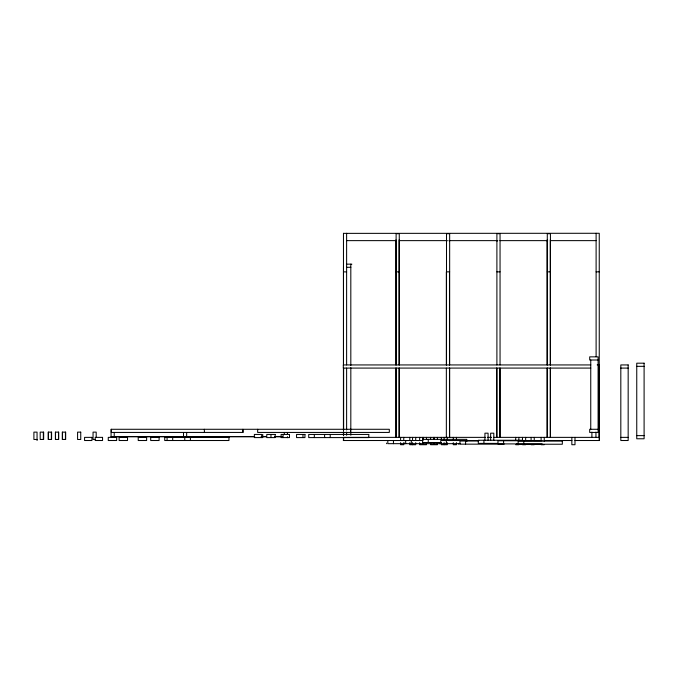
<?xml version="1.0" encoding="UTF-8"?>
<svg xmlns="http://www.w3.org/2000/svg" width="678" height="678" viewBox="0 0 678 678"><rect width="100%" height="100%" fill="white"/><g stroke="black" fill="none" stroke-linecap="round" stroke-linejoin="round"><path stroke-width="1.02" d="M343.466 233.368L599.25 233.283L599.25 440.522M346.619 240.631L396.299 240.631M399.469 240.631L447.048 240.631M449.158 240.631L497.788 240.631M499.906 240.631L547.477 240.631M550.646 240.631L596.106 240.631M395.952 240.843L396.537 240.843M446.505 240.843L447.082 240.843M449.082 240.843L449.658 240.843M496.898 240.843L497.474 240.843M547.129 240.843L547.705 240.843M346.619 264.157L351.865 264.157M346.619 267.301L350.831 267.293M343.466 271.853L346.619 271.92M396.113 271.853L399.266 271.853M446.505 271.853L449.658 271.853M496.898 271.853L500.05 271.853M547.29 271.853L550.434 271.853M596.106 271.836L599.25 271.836M598.098 360.001L589.699 360.001L589.699 356.848L598.098 356.848L598.098 432.437L589.699 432.437L589.699 429.284L598.098 429.284M590.801 364.934L343.305 364.934L343.305 368.086L590.801 368.086M597.157 364.917L599.25 364.917M636.752 366.34L644.1 366.34M620.819 368.086L628.167 368.086M242.902 432.437L242.902 429.284L242.97 432.437L111.328 432.437L111.328 429.284M636.752 435.623L644.1 435.623M111.073 436.649L254.716 436.649L111.082 436.657L111.073 429.284L389.316 429.284L389.316 432.437L257.657 432.437L257.674 429.284M343.466 437.369L485.262 437.369M487.372 437.369L491.601 437.369M493.559 437.369L599.25 437.369M620.819 437.369L628.167 437.369M37.053 439.471L33.9 439.471L33.9 432.123L37.053 432.123L37.053 440.522M40.502 439.48L43.655 439.48L43.655 432.132L40.188 432.123L40.188 439.471L43.341 439.471L43.341 432.123M95.149 439.48L93.047 439.48L93.047 432.123L96.2 432.123L96.2 437.378M522.484 440.259L478.304 440.259L478.304 443.404L497.974 443.404M343.305 440.522L423.047 440.522M478.77 440.522L440.734 440.522L440.734 443.675M525.264 440.522L531.679 440.522M533.722 440.522L541.205 440.522M544.29 440.522L571.935 440.522M574.944 440.522L599.411 440.522L599.411 437.369M542.163 440.751L497.983 440.751L497.983 443.904L542.163 443.904M478.583 440.997L459.955 440.997L459.955 444.149L504.135 444.149M441.259 442.514L422.631 442.514L422.631 439.361L466.811 439.361L466.811 441.463M460.396 443.675L387.824 443.675L387.824 440.522M515.712 444.717L518.856 444.717M522.492 444.717L525.645 444.717M531.094 444.717L534.239 444.717M541.103 444.717L544.248 444.717M599.098 364.934L599.098 437.369M596.106 233.283L596.106 356.67M595.945 432.123L595.945 437.369M591.902 432.123L591.902 437.369M590.75 360.001L590.75 429.284M574.995 437.369L574.995 444.717L571.842 444.717L571.842 437.369M550.434 364.934L550.434 233.698L547.29 233.698L547.29 364.934M550.434 368.086L550.434 437.369M550.282 239.885L550.282 364.934M550.282 368.086L550.282 437.369M547.29 368.086L547.29 437.369M547.129 239.885L547.129 364.934M547.129 368.086L547.129 437.369M544.248 437.369L544.248 441.573M541.103 437.369L541.103 440.522M534.239 437.369L534.239 440.522M531.094 437.369L531.094 440.522M525.645 437.369L525.645 440.522M523.772 441.081L523.772 444.234M522.492 437.369L522.492 440.522M518.856 437.369L518.856 440.522M516.907 443.658L516.907 444.234M515.712 437.369L515.712 440.522M503.601 440.751L503.601 443.904M500.05 364.934L500.05 233.698L496.898 233.698L496.898 364.934M500.05 368.086L500.05 437.369M499.889 368.086L499.889 437.369M496.898 368.086L496.898 437.369M496.737 368.086L496.737 437.369M493.796 440.522L493.796 433.174L490.643 433.174L490.643 440.522M488.084 440.522L488.084 433.174L484.931 433.174L484.931 440.522M483.931 440.259L483.931 443.404M465.583 440.997L465.583 444.149M458.718 443.573L458.718 444.149M456.447 437.369L456.447 439.471M456.447 442.624L456.447 444.717L453.294 444.717L453.294 442.624M453.294 437.369L453.294 439.471M449.658 364.934L449.658 233.698L446.505 233.698L446.505 364.934M449.658 368.086L449.658 437.369M449.497 271.853L449.497 364.934M449.497 368.086L449.497 437.369M447.251 437.369L447.251 439.471M447.251 442.624L447.251 444.717L441.344 444.717L441.344 442.624M446.344 271.853L446.344 364.934M446.344 368.086L446.344 437.369M446.353 440.522L446.353 443.675M444.107 437.369L444.107 439.471M444.107 442.624L444.107 444.717M441.344 437.369L441.344 439.471M439.488 443.09L439.488 443.675M437.403 437.369L437.403 439.471M437.403 442.624L437.403 444.717L434.251 444.717L434.251 442.624M434.251 437.369L434.251 439.471M433.725 437.369L433.725 439.471M433.725 442.624L433.725 444.717L430.581 444.717L430.581 442.624M430.581 437.369L430.581 439.471M428.25 439.361L428.25 442.514M426.47 437.369L426.47 439.471M426.47 442.624L426.47 444.717L423.326 444.717L423.326 442.624M423.326 437.369L423.326 439.471M422.801 437.369L422.801 439.471M422.801 442.624L422.801 444.717L419.648 444.717L419.648 442.624M419.648 437.369L419.648 440.522M415.707 437.369L415.707 440.522M415.707 442.624L415.707 444.717L409.8 444.717L409.8 442.624M412.563 437.369L412.563 440.522M412.563 442.624L412.563 444.717M411.309 440.522L411.309 443.675M409.8 437.369L409.8 440.522M405.681 440.522L405.681 443.675M404.444 443.09L404.444 443.675M403.757 437.369L403.757 440.522M403.757 442.624L403.757 444.717L400.605 444.717L400.605 442.624M400.605 437.369L400.605 440.522M399.266 364.934L399.266 233.698L396.113 233.698L396.113 364.934M399.266 368.086L399.266 437.369M399.105 239.885L399.105 364.934M399.105 368.086L399.105 437.369M396.113 368.086L396.113 437.369M395.952 239.885L395.952 364.934M395.952 368.086L395.952 437.369M393.452 440.522L393.452 443.675M386.587 443.09L386.587 443.675M350.814 264.157L350.823 365.527M350.831 367.637L350.814 430.022M350.831 432.064L350.823 435.276M350.755 429.284L350.755 432.437M346.619 233.283L346.619 364.934M346.619 368.086L346.619 430.022M346.619 432.123L346.619 435.276M343.627 368.086L343.627 430.022M343.627 432.123L343.627 435.276M343.627 437.369L343.627 440.522M343.475 267.293L343.475 365.527L343.466 233.3M343.475 432.064L343.475 435.276L343.466 432.072M330.22 434.445L330.22 437.59M324.601 434.445L324.601 437.59M314.329 434.445L314.329 437.59M302.964 434.445L302.964 437.59M287.438 432.437L287.438 434.539M287.438 436.64L287.438 437.683M284.294 432.437L284.294 434.556M283.082 434.445L283.082 437.59M270.971 434.445L270.971 437.59M262.759 434.445L262.759 437.59L254.36 437.59L254.36 434.445L261.708 434.445L261.708 437.59M204.341 429.284L204.409 432.437M190.399 437.369L190.399 440.522M186.662 432.437L186.662 436.64M184.772 437.369L184.772 440.522M183.509 432.437L183.509 436.64M172.704 437.369L172.704 440.522M167.076 437.369L167.076 440.522M114.226 432.437L114.226 436.649M65.444 432.132L65.444 439.48L62.291 439.48L62.291 432.132L65.664 432.123L65.664 439.471L62.512 439.471L62.512 432.123M58.537 432.123L58.537 439.471L55.384 439.471L55.384 432.123L58.664 432.132L58.664 439.48L55.511 439.48L55.511 432.132M51.359 432.132L51.359 439.48L48.214 439.48L48.214 432.132L51.587 432.123L51.587 439.471L48.443 439.471L48.443 432.123M644.1 363.188L636.752 363.188L636.752 438.776L644.1 438.776L644.1 363.188M628.167 364.934L620.819 364.934L620.819 440.522L628.167 440.522L628.167 364.934M80.741 432.132L77.589 432.132L77.589 439.488L80.741 439.488L80.741 432.132M275.166 434.445L266.768 434.445L266.768 437.59L275.166 437.59L275.166 434.445M289.489 434.445L281.09 434.445L281.09 437.59L289.489 437.59L289.489 434.445M304.947 434.445L296.549 434.445L296.549 437.59L304.947 437.59L304.947 434.445M368.781 434.445L308.71 434.445L308.71 437.59L368.781 437.59L368.781 434.445M266.335 436.649L261.055 436.649L266.344 436.657M282.175 436.649L274.785 436.649L282.184 436.657M91.92 437.369L84.572 437.369L84.572 440.522L91.92 440.522L91.92 437.369M102.556 437.369L95.208 437.369L95.208 440.522L102.556 440.522L102.556 437.369M116.667 437.369L108.268 437.369L108.268 440.522L116.667 440.522L116.667 437.369M127.523 437.369L119.125 437.369L119.125 440.522L127.523 440.522L127.523 437.369M146.626 437.369L138.227 437.369L138.227 440.522L146.626 440.522L146.626 437.369M159.101 437.369L150.702 437.369L150.702 440.522L159.101 440.522L159.101 437.369M228.952 437.369L164.729 437.369L164.729 440.522L228.952 440.522L228.952 437.369M562.333 441.081L518.153 441.081L518.153 444.234L562.333 444.234L562.333 441.081M343.475 430.022L343.475 367.637L343.466 430.022M343.475 440.522L343.475 437.344L343.466 440.522"/></g></svg>
